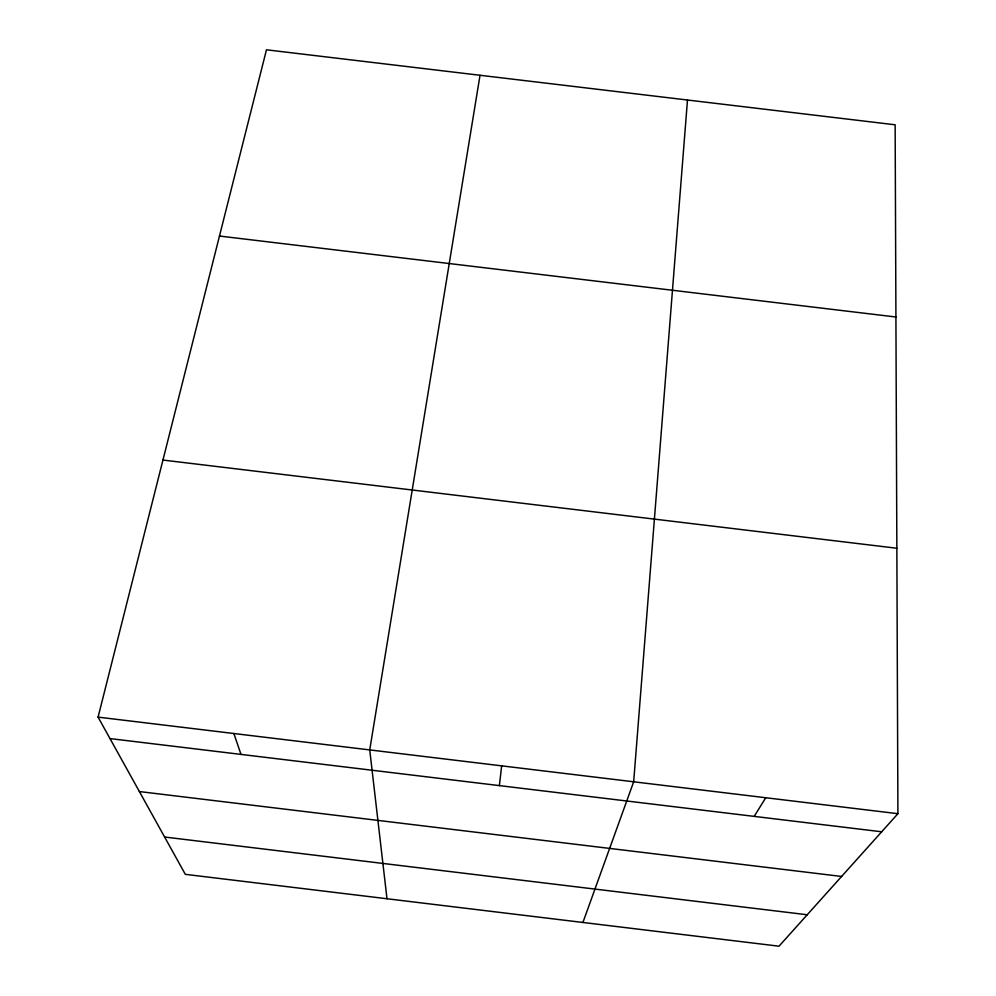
<?xml version="1.0" encoding="UTF-8"?>
<svg xmlns="http://www.w3.org/2000/svg" width="996" height="996" viewBox="0 0 996 996"><rect width="100%" height="100%" fill="white"/><g stroke="black" fill="none" stroke-linecap="round" stroke-linejoin="round"><path stroke-width="1.49" d="M687.489 100.023L633.668 781.785L582.921 922.47M499.382 785.607L501.66 765.849M480.022 75.273L369.728 749.926L386.996 898.753M98.081 717.12L266.467 49.8L895.143 124.786L897.919 813.695L779.009 946.2L185.318 874.339L98.081 717.12L897.919 813.695M754.184 816.384L765.762 797.734M219.469 236.04L895.914 317.002M162.946 460.052L896.848 548.248M109.983 738.584L881.684 831.785M139.39 791.559L841.608 876.455M164.614 837.026L807.221 914.764M233.861 733.517L240.995 754.408"/></g></svg>
